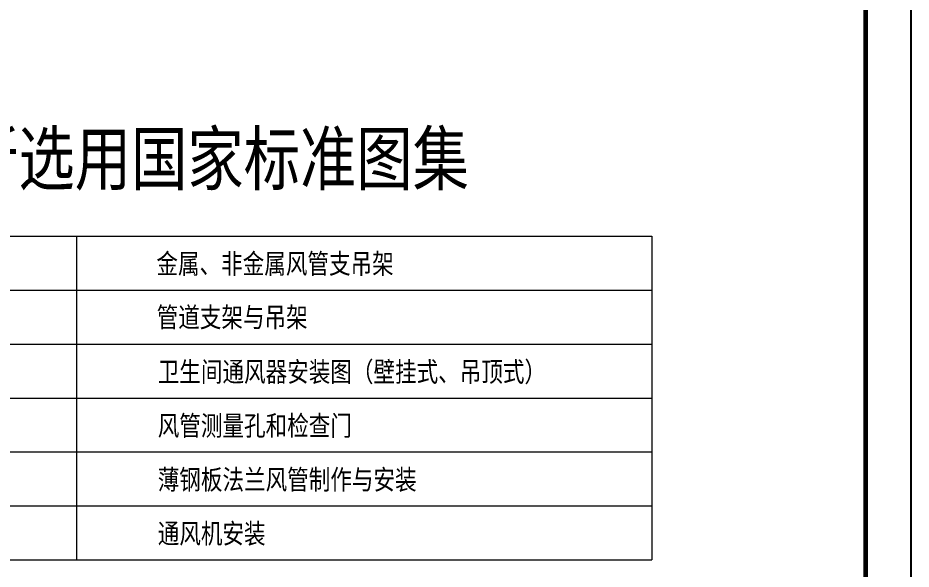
# Model space of a CAD drawing. Extents: x 5188914 to 7068445, y -542675 to 2032183.
# Drawn here: x 5233640 to 5253307, y -354872 to -342740 of the extents above; entities that cross this region are included whole.
import ezdxf

# ---------------------------------------------------------------- set-up
doc = ezdxf.new("R2010")
doc.units = 0
doc.header["$LTSCALE"] = 1000
doc.header["$MEASUREMENT"] = 0
doc.layers.add('PUB_TEXT', color=7, linetype='CONTINUOUS')
doc.layers.add('TH_TITLE', color=7, linetype='CONTINUOUS')
doc.styles.get("Standard").update_dxf_attribs({"font": 'SCEIE', "bigfont": 'SCEIC'})

msp = doc.modelspace()

# ---------------------------------------------------------------- linework, layer by layer
at = {"layer": 'PUB_TEXT', "lineweight": 0}
for p, q in [((5226094.8, -347546.3), (5247594.6, -347546.3)), ((5234929.3, -347546.3), (5234929.3, -354665.8)), ((5247594.6, -347546.3), (5247594.6, -354665.8)), ((5226094.8, -348732.9), (5247594.6, -348732.9)), ((5226094.8, -349919.4), (5247594.6, -349919.4)), ((5226094.8, -351106), (5247594.6, -351106)), ((5226094.8, -352292.6), (5247594.6, -352292.6)), ((5226094.8, -353479.2), (5247594.6, -353479.2)), ((5226094.8, -354665.8), (5247594.6, -354665.8))]:
    msp.add_line(p, q, dxfattribs=at)
at = {"layer": 'TH_TITLE'}
msp.add_lwpolyline([(5193907.2, -363337.3), (5253307.2, -363337.3), (5253307.2, -321337.3), (5193907.2, -321337.3)], close=True, dxfattribs=at)
at = {"layer": 'TH_TITLE', "const_width": 100}
msp.add_lwpolyline([(5196407.2, -362337.3), (5252307.2, -362337.3), (5252307.2, -322337.3), (5196407.2, -322337.3)], close=True, dxfattribs=at)
at = {"layer": 'TH_TITLE', "const_width": 80}
msp.add_lwpolyline([(5252307.2, -362337.3), (5252307.2, -322337.3)], dxfattribs=at)

# ---------------------------------------------------------------- texts
at = {"layer": 'PUB_TEXT', "lineweight": 0}
for s, height, p in [('所选用国家标准图集', 1305.25, (5232411.5, -346535.3)), ('金属、非金属风管支吊架      ', 500, (5236689.8, -348417.4)), ('管道支架与吊架     ', 500, (5236696, -349596.8)), ('卫生间通风器安装图（壁挂式、吊顶式）', 500, (5236719.1, -350796.1)), ('风管测量孔和检查门', 500, (5236719.1, -351982.7)), ('薄钢板法兰风管制作与安装', 500, (5236719.1, -353169.3)), ('通风机安装', 500, (5236719.1, -354355.9))]:
    msp.add_text(s, height=height, dxfattribs=at).set_placement(p)

doc.saveas('drawing.dxf')
